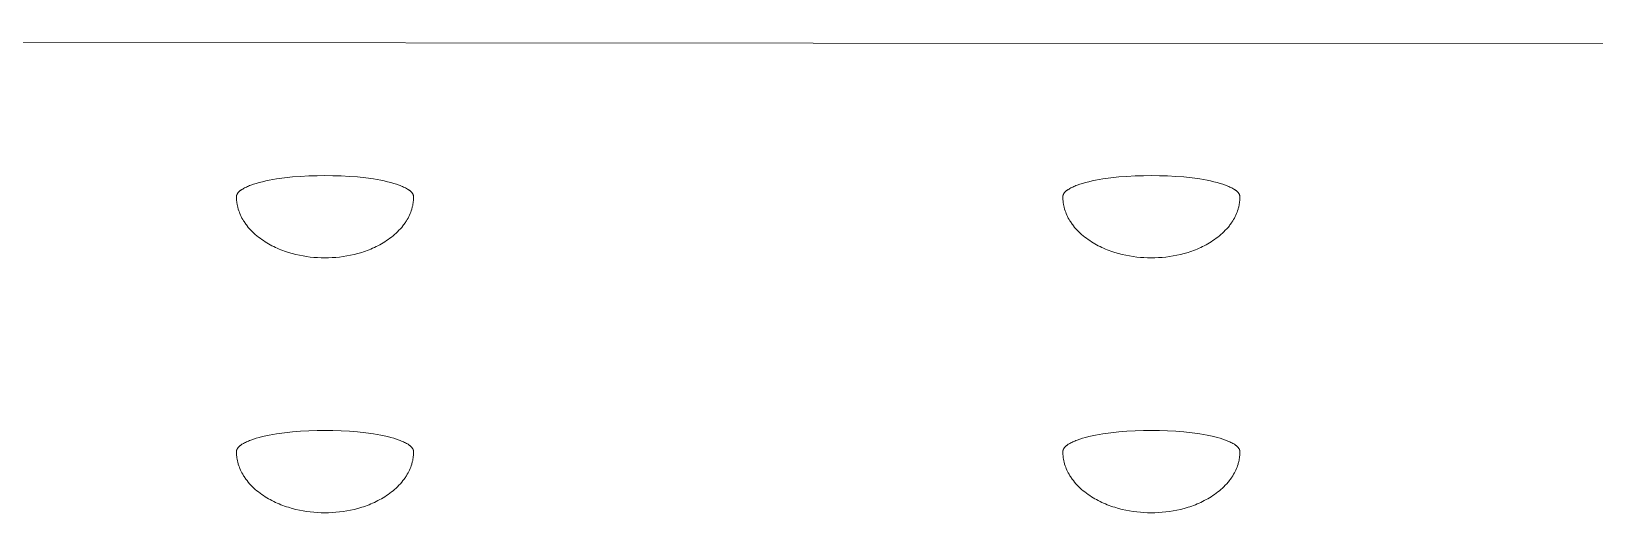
# Model space of a CAD drawing. Header units: millimetres. Extents: x -253 to 4295, y -442 to 2895.
# Drawn here: x 1480 to 1612.4, y 1262.3 to 1303.1 of the extents above; entities that cross this region are included whole.
import ezdxf

# ---------------------------------------------------------------- set-up
doc = ezdxf.new("R2010")
doc.units = ezdxf.units.MM
doc.layers.add('ZANO_R', color=7, linetype='Continuous', lineweight=0)

msp = doc.modelspace()

# ---------------------------------------------------------------- linework, layer by layer
at = {"layer": 'ZANO_R'}
for p, q in [((1744.83, 1301.96), (-55.17, 1303.1)), ((1498.45, 1290.01), (1498.35, 1289.97)), ((1498.56, 1290.05), (1498.45, 1290.01)), ((1498.77, 1290.12), (1498.56, 1290.05)), ((1499.01, 1290.2), (1498.77, 1290.12)), ((1499.26, 1290.27), (1499.01, 1290.2)), ((1499.53, 1290.33), (1499.26, 1290.27)), ((1499.81, 1290.4), (1499.53, 1290.33)), ((1500.11, 1290.46), (1499.81, 1290.4)), ((1500.41, 1290.52), (1500.11, 1290.46)), ((1500.73, 1290.57), (1500.41, 1290.52)), ((1501.39, 1290.66), (1500.73, 1290.57)), ((1502.07, 1290.74), (1501.39, 1290.66)), ((1502.77, 1290.79), (1502.07, 1290.74)), ((1503.47, 1290.83), (1502.77, 1290.79)), ((1504.16, 1290.85), (1503.47, 1290.83)), ((1504.83, 1290.86), (1504.16, 1290.85)), ((1505.51, 1290.85), (1504.83, 1290.86)), ((1506.2, 1290.83), (1505.51, 1290.85)), ((1506.9, 1290.79), (1506.2, 1290.83)), ((1507.59, 1290.74), (1506.9, 1290.79)), ((1508.28, 1290.66), (1507.59, 1290.74)), ((1508.94, 1290.57), (1508.28, 1290.66)), ((1509.25, 1290.52), (1508.94, 1290.57)), ((1509.56, 1290.46), (1509.25, 1290.52)), ((1509.85, 1290.4), (1509.56, 1290.46)), ((1510.14, 1290.33), (1509.85, 1290.4)), ((1510.4, 1290.27), (1510.14, 1290.33)), ((1510.66, 1290.2), (1510.4, 1290.27)), ((1510.89, 1290.12), (1510.66, 1290.2)), ((1511.11, 1290.05), (1510.89, 1290.12)), ((1511.21, 1290.01), (1511.11, 1290.05)), ((1511.31, 1289.97), (1511.21, 1290.01)), ((1568.35, 1289.97), (1568.45, 1290.01)), ((1568.45, 1290.01), (1568.56, 1290.05)), ((1568.56, 1290.05), (1568.77, 1290.12)), ((1568.77, 1290.12), (1569.01, 1290.2)), ((1569.01, 1290.2), (1569.26, 1290.27)), ((1569.26, 1290.27), (1569.53, 1290.33)), ((1569.53, 1290.33), (1569.81, 1290.4)), ((1569.81, 1290.4), (1570.11, 1290.46)), ((1570.11, 1290.46), (1570.41, 1290.52)), ((1570.41, 1290.52), (1570.73, 1290.57)), ((1570.73, 1290.57), (1571.39, 1290.66)), ((1571.39, 1290.66), (1572.07, 1290.74)), ((1572.07, 1290.74), (1572.77, 1290.79)), ((1572.77, 1290.79), (1573.47, 1290.83)), ((1573.47, 1290.83), (1574.16, 1290.85)), ((1574.16, 1290.85), (1574.83, 1290.86)), ((1574.83, 1290.86), (1575.51, 1290.85)), ((1575.51, 1290.85), (1576.2, 1290.83)), ((1576.2, 1290.83), (1576.9, 1290.79)), ((1576.9, 1290.79), (1577.59, 1290.74)), ((1577.59, 1290.74), (1578.28, 1290.66)), ((1578.28, 1290.66), (1578.94, 1290.57)), ((1578.94, 1290.57), (1579.25, 1290.52)), ((1579.25, 1290.52), (1579.56, 1290.46)), ((1579.56, 1290.46), (1579.85, 1290.4)), ((1579.85, 1290.4), (1580.14, 1290.33)), ((1580.14, 1290.33), (1580.4, 1290.27)), ((1580.4, 1290.27), (1580.66, 1290.2)), ((1580.66, 1290.2), (1580.89, 1290.12)), ((1580.89, 1290.12), (1581.11, 1290.05)), ((1581.11, 1290.05), (1581.21, 1290.01)), ((1581.21, 1290.01), (1581.31, 1289.97)), ((1497.34, 1289.11), (1497.33, 1289.1)), ((1497.33, 1289.1), (1497.33, 1289.09)), ((1497.33, 1289.09), (1497.33, 1289.08)), ((1497.33, 1289.08), (1497.33, 1289.07)), ((1497.33, 1289.07), (1497.33, 1289.06)), ((1497.33, 1288.99), (1497.33, 1289.06)), ((1497.34, 1288.92), (1497.33, 1288.99)), ((1497.35, 1289.17), (1497.34, 1289.16)), ((1497.34, 1289.16), (1497.34, 1289.15)), ((1497.34, 1289.15), (1497.34, 1289.14)), ((1497.34, 1289.14), (1497.34, 1289.13)), ((1497.34, 1289.13), (1497.34, 1289.12)), ((1497.34, 1289.12), (1497.34, 1289.11)), ((1497.34, 1288.86), (1497.34, 1288.92)), ((1497.34, 1288.79), (1497.34, 1288.86)), ((1497.35, 1288.72), (1497.34, 1288.79)), ((1497.36, 1289.2), (1497.35, 1289.19)), ((1497.35, 1289.19), (1497.35, 1289.18)), ((1497.35, 1289.18), (1497.35, 1289.17)), ((1497.36, 1288.66), (1497.35, 1288.72)), ((1497.37, 1289.23), (1497.36, 1289.22)), ((1497.36, 1289.22), (1497.36, 1289.21)), ((1497.36, 1289.21), (1497.36, 1289.2)), ((1497.36, 1288.59), (1497.36, 1288.66)), ((1497.38, 1289.25), (1497.37, 1289.24)), ((1497.37, 1289.24), (1497.37, 1289.23)), ((1497.39, 1289.27), (1497.38, 1289.26)), ((1497.38, 1289.26), (1497.38, 1289.25)), ((1497.4, 1289.29), (1497.39, 1289.28)), ((1497.39, 1289.28), (1497.39, 1289.27)), ((1497.41, 1289.32), (1497.4, 1289.3)), ((1497.4, 1289.3), (1497.4, 1289.29)), ((1497.42, 1289.34), (1497.41, 1289.33)), ((1497.41, 1289.33), (1497.41, 1289.32)), ((1497.43, 1289.35), (1497.42, 1289.34)), ((1497.44, 1289.37), (1497.43, 1289.35)), ((1497.46, 1289.39), (1497.44, 1289.37)), ((1497.47, 1289.41), (1497.46, 1289.39)), ((1497.49, 1289.43), (1497.47, 1289.41)), ((1497.51, 1289.45), (1497.49, 1289.43)), ((1497.53, 1289.47), (1497.51, 1289.45)), ((1497.55, 1289.49), (1497.53, 1289.47)), ((1497.57, 1289.51), (1497.55, 1289.49)), ((1497.6, 1289.53), (1497.57, 1289.51)), ((1497.62, 1289.56), (1497.6, 1289.53)), ((1497.65, 1289.58), (1497.62, 1289.56)), ((1497.67, 1289.6), (1497.65, 1289.58)), ((1497.7, 1289.62), (1497.67, 1289.6)), ((1497.73, 1289.64), (1497.7, 1289.62)), ((1497.76, 1289.66), (1497.73, 1289.64)), ((1497.79, 1289.68), (1497.76, 1289.66)), ((1497.86, 1289.72), (1497.79, 1289.68)), ((1497.93, 1289.76), (1497.86, 1289.72)), ((1498.01, 1289.81), (1497.93, 1289.76)), ((1498.09, 1289.85), (1498.01, 1289.81)), ((1498.17, 1289.89), (1498.09, 1289.85)), ((1498.26, 1289.93), (1498.17, 1289.89)), ((1498.35, 1289.97), (1498.26, 1289.93)), ((1511.41, 1289.93), (1511.31, 1289.97)), ((1511.49, 1289.89), (1511.41, 1289.93)), ((1511.58, 1289.85), (1511.49, 1289.89)), ((1511.66, 1289.81), (1511.58, 1289.85)), ((1511.74, 1289.76), (1511.66, 1289.81)), ((1511.81, 1289.72), (1511.74, 1289.76)), ((1511.87, 1289.68), (1511.81, 1289.72)), ((1511.9, 1289.66), (1511.87, 1289.68)), ((1511.93, 1289.64), (1511.9, 1289.66)), ((1511.96, 1289.62), (1511.93, 1289.64)), ((1511.99, 1289.6), (1511.96, 1289.62)), ((1512.02, 1289.58), (1511.99, 1289.6)), ((1512.04, 1289.56), (1512.02, 1289.58)), ((1512.07, 1289.53), (1512.04, 1289.56)), ((1512.09, 1289.51), (1512.07, 1289.53)), ((1512.11, 1289.49), (1512.09, 1289.51)), ((1512.13, 1289.47), (1512.11, 1289.49)), ((1512.15, 1289.45), (1512.13, 1289.47)), ((1512.17, 1289.43), (1512.15, 1289.45)), ((1512.19, 1289.41), (1512.17, 1289.43)), ((1512.21, 1289.39), (1512.19, 1289.41)), ((1512.22, 1289.37), (1512.21, 1289.39)), ((1512.24, 1289.35), (1512.22, 1289.37)), ((1512.24, 1289.34), (1512.24, 1289.35)), ((1512.25, 1289.33), (1512.24, 1289.34)), ((1512.26, 1289.32), (1512.25, 1289.33)), ((1512.26, 1289.3), (1512.26, 1289.32)), ((1512.27, 1289.29), (1512.26, 1289.3)), ((1512.27, 1289.28), (1512.27, 1289.29)), ((1512.28, 1289.27), (1512.27, 1289.28)), ((1512.29, 1289.26), (1512.28, 1289.27)), ((1512.29, 1289.25), (1512.29, 1289.26)), ((1512.29, 1289.24), (1512.29, 1289.25)), ((1512.3, 1289.23), (1512.29, 1289.24)), ((1512.3, 1289.22), (1512.3, 1289.23)), ((1512.31, 1289.21), (1512.3, 1289.22)), ((1512.31, 1288.66), (1512.3, 1288.59)), ((1512.31, 1289.2), (1512.31, 1289.21)), ((1512.31, 1289.19), (1512.31, 1289.2)), ((1512.32, 1289.18), (1512.31, 1289.19)), ((1512.32, 1288.72), (1512.31, 1288.66)), ((1512.32, 1289.17), (1512.32, 1289.18)), ((1512.32, 1289.16), (1512.32, 1289.17)), ((1512.32, 1289.15), (1512.32, 1289.16)), ((1512.33, 1289.14), (1512.32, 1289.15)), ((1512.33, 1288.86), (1512.32, 1288.79)), ((1512.32, 1288.79), (1512.32, 1288.72)), ((1512.33, 1289.13), (1512.33, 1289.14)), ((1512.33, 1289.12), (1512.33, 1289.13)), ((1512.33, 1289.11), (1512.33, 1289.12)), ((1512.33, 1289.1), (1512.33, 1289.11)), ((1512.33, 1289.09), (1512.33, 1289.1)), ((1512.33, 1289.08), (1512.33, 1289.09)), ((1512.33, 1289.07), (1512.33, 1289.08)), ((1512.33, 1289.06), (1512.33, 1289.07)), ((1512.33, 1289.06), (1512.33, 1288.99)), ((1512.33, 1288.99), (1512.33, 1288.92)), ((1512.33, 1288.92), (1512.33, 1288.86)), ((1567.33, 1289.1), (1567.34, 1289.11)), ((1567.33, 1289.09), (1567.33, 1289.1)), ((1567.33, 1289.08), (1567.33, 1289.09)), ((1567.33, 1289.07), (1567.33, 1289.08)), ((1567.33, 1289.06), (1567.33, 1289.07)), ((1567.33, 1288.99), (1567.33, 1289.06)), ((1567.34, 1288.92), (1567.33, 1288.99)), ((1567.34, 1289.16), (1567.35, 1289.17)), ((1567.34, 1289.15), (1567.34, 1289.16)), ((1567.34, 1289.14), (1567.34, 1289.15)), ((1567.34, 1289.13), (1567.34, 1289.14)), ((1567.34, 1289.12), (1567.34, 1289.13)), ((1567.34, 1289.11), (1567.34, 1289.12)), ((1567.34, 1288.86), (1567.34, 1288.92)), ((1567.34, 1288.79), (1567.34, 1288.86)), ((1567.35, 1288.72), (1567.34, 1288.79)), ((1567.35, 1289.19), (1567.36, 1289.2)), ((1567.35, 1289.18), (1567.35, 1289.19)), ((1567.35, 1289.17), (1567.35, 1289.18)), ((1567.36, 1288.66), (1567.35, 1288.72)), ((1567.36, 1289.22), (1567.37, 1289.23)), ((1567.36, 1289.21), (1567.36, 1289.22)), ((1567.36, 1289.2), (1567.36, 1289.21)), ((1567.36, 1288.59), (1567.36, 1288.66)), ((1567.37, 1289.24), (1567.38, 1289.25)), ((1567.37, 1289.23), (1567.37, 1289.24)), ((1567.38, 1289.26), (1567.39, 1289.27)), ((1567.38, 1289.25), (1567.38, 1289.26)), ((1567.39, 1289.28), (1567.4, 1289.29)), ((1567.39, 1289.27), (1567.39, 1289.28)), ((1567.4, 1289.3), (1567.41, 1289.32)), ((1567.4, 1289.29), (1567.4, 1289.3)), ((1567.41, 1289.33), (1567.42, 1289.34)), ((1567.41, 1289.32), (1567.41, 1289.33)), ((1567.42, 1289.34), (1567.43, 1289.35)), ((1567.43, 1289.35), (1567.44, 1289.37)), ((1567.44, 1289.37), (1567.46, 1289.39)), ((1567.46, 1289.39), (1567.47, 1289.41)), ((1567.47, 1289.41), (1567.49, 1289.43)), ((1567.49, 1289.43), (1567.51, 1289.45)), ((1567.51, 1289.45), (1567.53, 1289.47)), ((1567.53, 1289.47), (1567.55, 1289.49)), ((1567.55, 1289.49), (1567.57, 1289.51)), ((1567.57, 1289.51), (1567.6, 1289.53)), ((1567.6, 1289.53), (1567.62, 1289.56)), ((1567.62, 1289.56), (1567.65, 1289.58)), ((1567.65, 1289.58), (1567.67, 1289.6)), ((1567.67, 1289.6), (1567.7, 1289.62)), ((1567.7, 1289.62), (1567.73, 1289.64)), ((1567.73, 1289.64), (1567.76, 1289.66)), ((1567.76, 1289.66), (1567.79, 1289.68)), ((1567.79, 1289.68), (1567.86, 1289.72)), ((1567.86, 1289.72), (1567.93, 1289.76)), ((1567.93, 1289.76), (1568.01, 1289.81)), ((1568.01, 1289.81), (1568.09, 1289.85)), ((1568.09, 1289.85), (1568.17, 1289.89)), ((1568.17, 1289.89), (1568.26, 1289.93)), ((1568.26, 1289.93), (1568.35, 1289.97)), ((1581.31, 1289.97), (1581.41, 1289.93)), ((1581.41, 1289.93), (1581.49, 1289.89)), ((1581.49, 1289.89), (1581.58, 1289.85)), ((1581.58, 1289.85), (1581.66, 1289.81)), ((1581.66, 1289.81), (1581.74, 1289.76)), ((1581.74, 1289.76), (1581.81, 1289.72)), ((1581.81, 1289.72), (1581.87, 1289.68)), ((1581.87, 1289.68), (1581.9, 1289.66)), ((1581.9, 1289.66), (1581.93, 1289.64)), ((1581.93, 1289.64), (1581.96, 1289.62)), ((1581.96, 1289.62), (1581.99, 1289.6)), ((1581.99, 1289.6), (1582.02, 1289.58)), ((1582.02, 1289.58), (1582.04, 1289.56)), ((1582.04, 1289.56), (1582.07, 1289.53)), ((1582.07, 1289.53), (1582.09, 1289.51)), ((1582.09, 1289.51), (1582.11, 1289.49)), ((1582.11, 1289.49), (1582.13, 1289.47)), ((1582.13, 1289.47), (1582.15, 1289.45)), ((1582.15, 1289.45), (1582.17, 1289.43)), ((1582.17, 1289.43), (1582.19, 1289.41)), ((1582.19, 1289.41), (1582.21, 1289.39)), ((1582.21, 1289.39), (1582.22, 1289.37)), ((1582.22, 1289.37), (1582.24, 1289.35)), ((1582.24, 1289.35), (1582.24, 1289.34)), ((1582.24, 1289.34), (1582.25, 1289.33)), ((1582.25, 1289.33), (1582.26, 1289.32)), ((1582.26, 1289.32), (1582.26, 1289.3)), ((1582.26, 1289.3), (1582.27, 1289.29)), ((1582.27, 1289.29), (1582.27, 1289.28)), ((1582.27, 1289.28), (1582.28, 1289.27)), ((1582.28, 1289.27), (1582.29, 1289.26)), ((1582.29, 1289.26), (1582.29, 1289.25)), ((1582.29, 1289.25), (1582.29, 1289.24)), ((1582.29, 1289.24), (1582.3, 1289.23)), ((1582.3, 1289.23), (1582.3, 1289.22)), ((1582.3, 1289.22), (1582.31, 1289.21)), ((1582.31, 1288.66), (1582.3, 1288.59)), ((1582.31, 1289.21), (1582.31, 1289.2)), ((1582.31, 1289.2), (1582.31, 1289.19)), ((1582.31, 1289.19), (1582.32, 1289.18)), ((1582.32, 1288.72), (1582.31, 1288.66)), ((1582.32, 1289.18), (1582.32, 1289.17)), ((1582.32, 1289.17), (1582.32, 1289.16)), ((1582.32, 1289.16), (1582.32, 1289.15)), ((1582.32, 1289.15), (1582.33, 1289.14)), ((1582.33, 1288.86), (1582.32, 1288.79)), ((1582.32, 1288.79), (1582.32, 1288.72)), ((1582.33, 1289.14), (1582.33, 1289.13)), ((1582.33, 1289.13), (1582.33, 1289.12)), ((1582.33, 1289.12), (1582.33, 1289.11)), ((1582.33, 1289.11), (1582.33, 1289.1)), ((1582.33, 1289.1), (1582.33, 1289.09)), ((1582.33, 1289.09), (1582.33, 1289.08)), ((1582.33, 1289.08), (1582.33, 1289.07)), ((1582.33, 1289.07), (1582.33, 1289.06)), ((1582.33, 1289.06), (1582.33, 1288.99)), ((1582.33, 1288.99), (1582.33, 1288.92)), ((1582.33, 1288.92), (1582.33, 1288.86)), ((1497.37, 1288.52), (1497.36, 1288.59)), ((1497.38, 1288.46), (1497.37, 1288.52)), ((1497.4, 1288.39), (1497.38, 1288.46)), ((1497.41, 1288.33), (1497.4, 1288.39)), ((1497.42, 1288.26), (1497.41, 1288.33)), ((1497.44, 1288.2), (1497.42, 1288.26)), ((1497.45, 1288.13), (1497.44, 1288.2)), ((1497.47, 1288.07), (1497.45, 1288.13)), ((1497.49, 1288), (1497.47, 1288.07)), ((1497.53, 1287.88), (1497.49, 1288)), ((1497.58, 1287.75), (1497.53, 1287.88)), ((1497.63, 1287.63), (1497.58, 1287.75)), ((1497.68, 1287.5), (1497.63, 1287.63)), ((1497.74, 1287.38), (1497.68, 1287.5)), ((1497.8, 1287.26), (1497.74, 1287.38)), ((1511.93, 1287.38), (1511.87, 1287.26)), ((1511.99, 1287.5), (1511.93, 1287.38)), ((1512.04, 1287.63), (1511.99, 1287.5)), ((1512.09, 1287.75), (1512.04, 1287.63)), ((1512.13, 1287.88), (1512.09, 1287.75)), ((1512.18, 1288), (1512.13, 1287.88)), ((1512.19, 1288.07), (1512.18, 1288)), ((1512.21, 1288.13), (1512.19, 1288.07)), ((1512.23, 1288.2), (1512.21, 1288.13)), ((1512.24, 1288.26), (1512.23, 1288.2)), ((1512.26, 1288.33), (1512.24, 1288.26)), ((1512.27, 1288.39), (1512.26, 1288.33)), ((1512.28, 1288.46), (1512.27, 1288.39)), ((1512.29, 1288.52), (1512.28, 1288.46)), ((1512.3, 1288.59), (1512.29, 1288.52)), ((1567.37, 1288.52), (1567.36, 1288.59)), ((1567.38, 1288.46), (1567.37, 1288.52)), ((1567.4, 1288.39), (1567.38, 1288.46)), ((1567.41, 1288.33), (1567.4, 1288.39)), ((1567.42, 1288.26), (1567.41, 1288.33)), ((1567.44, 1288.2), (1567.42, 1288.26)), ((1567.45, 1288.13), (1567.44, 1288.2)), ((1567.47, 1288.07), (1567.45, 1288.13)), ((1567.49, 1288), (1567.47, 1288.07)), ((1567.53, 1287.88), (1567.49, 1288)), ((1567.58, 1287.75), (1567.53, 1287.88)), ((1567.63, 1287.63), (1567.58, 1287.75)), ((1567.68, 1287.5), (1567.63, 1287.63)), ((1567.74, 1287.38), (1567.68, 1287.5)), ((1567.8, 1287.26), (1567.74, 1287.38)), ((1581.93, 1287.38), (1581.87, 1287.26)), ((1581.99, 1287.5), (1581.93, 1287.38)), ((1582.04, 1287.63), (1581.99, 1287.5)), ((1582.09, 1287.75), (1582.04, 1287.63)), ((1582.13, 1287.88), (1582.09, 1287.75)), ((1582.18, 1288), (1582.13, 1287.88)), ((1582.19, 1288.07), (1582.18, 1288)), ((1582.21, 1288.13), (1582.19, 1288.07)), ((1582.23, 1288.2), (1582.21, 1288.13)), ((1582.24, 1288.26), (1582.23, 1288.2)), ((1582.26, 1288.33), (1582.24, 1288.26)), ((1582.27, 1288.39), (1582.26, 1288.33)), ((1582.28, 1288.46), (1582.27, 1288.39)), ((1582.29, 1288.52), (1582.28, 1288.46)), ((1582.3, 1288.59), (1582.29, 1288.52)), ((1497.87, 1287.14), (1497.8, 1287.26)), ((1497.94, 1287.03), (1497.87, 1287.14)), ((1497.98, 1286.96), (1497.94, 1287.03)), ((1498.03, 1286.88), (1497.98, 1286.96)), ((1498.08, 1286.81), (1498.03, 1286.88)), ((1498.13, 1286.74), (1498.08, 1286.81)), ((1498.18, 1286.68), (1498.13, 1286.74)), ((1498.23, 1286.61), (1498.18, 1286.68)), ((1498.33, 1286.47), (1498.23, 1286.61)), ((1498.45, 1286.35), (1498.33, 1286.47)), ((1498.56, 1286.22), (1498.45, 1286.35)), ((1498.68, 1286.1), (1498.56, 1286.22)), ((1498.81, 1285.98), (1498.68, 1286.1)), ((1510.98, 1286.1), (1510.86, 1285.98)), ((1511.1, 1286.22), (1510.98, 1286.1)), ((1511.22, 1286.35), (1511.1, 1286.22)), ((1511.33, 1286.47), (1511.22, 1286.35)), ((1511.44, 1286.61), (1511.33, 1286.47)), ((1511.49, 1286.68), (1511.44, 1286.61)), ((1511.54, 1286.74), (1511.49, 1286.68)), ((1511.59, 1286.81), (1511.54, 1286.74)), ((1511.64, 1286.88), (1511.59, 1286.81)), ((1511.68, 1286.96), (1511.64, 1286.88)), ((1511.73, 1287.03), (1511.68, 1286.96)), ((1511.8, 1287.14), (1511.73, 1287.03)), ((1511.87, 1287.26), (1511.8, 1287.14)), ((1567.87, 1287.14), (1567.8, 1287.26)), ((1567.94, 1287.03), (1567.87, 1287.14)), ((1567.98, 1286.96), (1567.94, 1287.03)), ((1568.03, 1286.88), (1567.98, 1286.96)), ((1568.08, 1286.81), (1568.03, 1286.88)), ((1568.13, 1286.74), (1568.08, 1286.81)), ((1568.18, 1286.68), (1568.13, 1286.74)), ((1568.23, 1286.61), (1568.18, 1286.68)), ((1568.33, 1286.47), (1568.23, 1286.61)), ((1568.45, 1286.35), (1568.33, 1286.47)), ((1568.56, 1286.22), (1568.45, 1286.35)), ((1568.68, 1286.1), (1568.56, 1286.22)), ((1568.81, 1285.98), (1568.68, 1286.1)), ((1580.98, 1286.1), (1580.86, 1285.98)), ((1581.1, 1286.22), (1580.98, 1286.1)), ((1581.22, 1286.35), (1581.1, 1286.22)), ((1581.33, 1286.47), (1581.22, 1286.35)), ((1581.44, 1286.61), (1581.33, 1286.47)), ((1581.49, 1286.68), (1581.44, 1286.61)), ((1581.54, 1286.74), (1581.49, 1286.68)), ((1581.59, 1286.81), (1581.54, 1286.74)), ((1581.64, 1286.88), (1581.59, 1286.81)), ((1581.69, 1286.96), (1581.64, 1286.88)), ((1581.73, 1287.03), (1581.69, 1286.96)), ((1581.8, 1287.14), (1581.73, 1287.03)), ((1581.87, 1287.26), (1581.8, 1287.14)), ((1498.93, 1285.86), (1498.81, 1285.98)), ((1499.06, 1285.75), (1498.93, 1285.86)), ((1499.2, 1285.64), (1499.06, 1285.75)), ((1499.34, 1285.54), (1499.2, 1285.64)), ((1499.48, 1285.44), (1499.34, 1285.54)), ((1499.62, 1285.34), (1499.48, 1285.44)), ((1499.76, 1285.25), (1499.62, 1285.34)), ((1499.91, 1285.16), (1499.76, 1285.25)), ((1500.05, 1285.07), (1499.91, 1285.16)), ((1500.2, 1284.99), (1500.05, 1285.07)), ((1500.34, 1284.91), (1500.2, 1284.99)), ((1500.49, 1284.84), (1500.34, 1284.91)), ((1500.64, 1284.77), (1500.49, 1284.84)), ((1500.79, 1284.7), (1500.64, 1284.77)), ((1500.94, 1284.63), (1500.79, 1284.7)), ((1508.87, 1284.7), (1508.72, 1284.63)), ((1509.03, 1284.77), (1508.87, 1284.7)), ((1509.18, 1284.84), (1509.03, 1284.77)), ((1509.32, 1284.91), (1509.18, 1284.84)), ((1509.47, 1284.99), (1509.32, 1284.91)), ((1509.61, 1285.07), (1509.47, 1284.99)), ((1509.76, 1285.16), (1509.61, 1285.07)), ((1509.9, 1285.25), (1509.76, 1285.16)), ((1510.05, 1285.34), (1509.9, 1285.25)), ((1510.19, 1285.44), (1510.05, 1285.34)), ((1510.33, 1285.54), (1510.19, 1285.44)), ((1510.47, 1285.64), (1510.33, 1285.54)), ((1510.6, 1285.75), (1510.47, 1285.64)), ((1510.73, 1285.86), (1510.6, 1285.75)), ((1510.86, 1285.98), (1510.73, 1285.86)), ((1568.93, 1285.86), (1568.81, 1285.98)), ((1569.06, 1285.75), (1568.93, 1285.86)), ((1569.2, 1285.64), (1569.06, 1285.75)), ((1569.34, 1285.54), (1569.2, 1285.64)), ((1569.48, 1285.44), (1569.34, 1285.54)), ((1569.62, 1285.34), (1569.48, 1285.44)), ((1569.76, 1285.25), (1569.62, 1285.34)), ((1569.91, 1285.16), (1569.76, 1285.25)), ((1570.05, 1285.07), (1569.91, 1285.16)), ((1570.2, 1284.99), (1570.05, 1285.07)), ((1570.34, 1284.91), (1570.2, 1284.99)), ((1570.49, 1284.84), (1570.34, 1284.91)), ((1570.64, 1284.77), (1570.49, 1284.84)), ((1570.79, 1284.7), (1570.64, 1284.77)), ((1570.94, 1284.63), (1570.79, 1284.7)), ((1578.87, 1284.7), (1578.72, 1284.63)), ((1579.03, 1284.77), (1578.87, 1284.7)), ((1579.18, 1284.84), (1579.03, 1284.77)), ((1579.32, 1284.91), (1579.18, 1284.84)), ((1579.47, 1284.99), (1579.32, 1284.91)), ((1579.61, 1285.07), (1579.47, 1284.99)), ((1579.76, 1285.16), (1579.61, 1285.07)), ((1579.9, 1285.25), (1579.76, 1285.16)), ((1580.05, 1285.34), (1579.9, 1285.25)), ((1580.19, 1285.44), (1580.05, 1285.34)), ((1580.33, 1285.54), (1580.19, 1285.44)), ((1580.47, 1285.64), (1580.33, 1285.54)), ((1580.6, 1285.75), (1580.47, 1285.64)), ((1580.73, 1285.86), (1580.6, 1285.75)), ((1580.86, 1285.98), (1580.73, 1285.86)), ((1501.1, 1284.57), (1500.94, 1284.63)), ((1501.25, 1284.51), (1501.1, 1284.57)), ((1501.41, 1284.45), (1501.25, 1284.51)), ((1501.57, 1284.4), (1501.41, 1284.45)), ((1501.73, 1284.35), (1501.57, 1284.4)), ((1502.05, 1284.25), (1501.73, 1284.35)), ((1502.37, 1284.17), (1502.05, 1284.25)), ((1502.67, 1284.1), (1502.37, 1284.17)), ((1502.98, 1284.04), (1502.67, 1284.1)), ((1503.28, 1283.99), (1502.98, 1284.04)), ((1503.59, 1283.95), (1503.28, 1283.99)), ((1503.9, 1283.92), (1503.59, 1283.95)), ((1504.21, 1283.9), (1503.9, 1283.92)), ((1504.52, 1283.89), (1504.21, 1283.9)), ((1504.83, 1283.88), (1504.52, 1283.89)), ((1505.14, 1283.89), (1504.83, 1283.88)), ((1505.45, 1283.9), (1505.14, 1283.89)), ((1505.76, 1283.92), (1505.45, 1283.9)), ((1506.07, 1283.95), (1505.76, 1283.92)), ((1506.38, 1283.99), (1506.07, 1283.95)), ((1506.69, 1284.04), (1506.38, 1283.99)), ((1506.99, 1284.1), (1506.69, 1284.04)), ((1507.3, 1284.17), (1506.99, 1284.1)), ((1507.62, 1284.25), (1507.3, 1284.17)), ((1507.94, 1284.35), (1507.62, 1284.25)), ((1508.1, 1284.4), (1507.94, 1284.35)), ((1508.26, 1284.45), (1508.1, 1284.4)), ((1508.41, 1284.51), (1508.26, 1284.45)), ((1508.57, 1284.57), (1508.41, 1284.51)), ((1508.72, 1284.63), (1508.57, 1284.57)), ((1571.1, 1284.57), (1570.94, 1284.63)), ((1571.25, 1284.51), (1571.1, 1284.57)), ((1571.41, 1284.45), (1571.25, 1284.51)), ((1571.57, 1284.4), (1571.41, 1284.45)), ((1571.73, 1284.35), (1571.57, 1284.4)), ((1572.05, 1284.25), (1571.73, 1284.35)), ((1572.37, 1284.17), (1572.05, 1284.25)), ((1572.67, 1284.1), (1572.37, 1284.17)), ((1572.98, 1284.04), (1572.67, 1284.1)), ((1573.28, 1283.99), (1572.98, 1284.04)), ((1573.59, 1283.95), (1573.28, 1283.99)), ((1573.9, 1283.92), (1573.59, 1283.95)), ((1574.21, 1283.9), (1573.9, 1283.92)), ((1574.52, 1283.89), (1574.21, 1283.9)), ((1574.83, 1283.88), (1574.52, 1283.89)), ((1575.14, 1283.89), (1574.83, 1283.88)), ((1575.45, 1283.9), (1575.14, 1283.89)), ((1575.76, 1283.92), (1575.45, 1283.9)), ((1576.07, 1283.95), (1575.76, 1283.92)), ((1576.38, 1283.99), (1576.07, 1283.95)), ((1576.69, 1284.04), (1576.38, 1283.99)), ((1576.99, 1284.1), (1576.69, 1284.04)), ((1577.3, 1284.17), (1576.99, 1284.1)), ((1577.62, 1284.25), (1577.3, 1284.17)), ((1577.94, 1284.35), (1577.62, 1284.25)), ((1578.1, 1284.4), (1577.94, 1284.35)), ((1578.26, 1284.45), (1578.1, 1284.4)), ((1578.41, 1284.51), (1578.26, 1284.45)), ((1578.57, 1284.57), (1578.41, 1284.51)), ((1578.72, 1284.63), (1578.57, 1284.57)), ((1500.11, 1268.84), (1499.81, 1268.78)), ((1500.41, 1268.9), (1500.11, 1268.84)), ((1500.73, 1268.95), (1500.41, 1268.9)), ((1501.39, 1269.04), (1500.73, 1268.95)), ((1502.07, 1269.12), (1501.39, 1269.04)), ((1502.77, 1269.18), (1502.07, 1269.12)), ((1503.47, 1269.22), (1502.77, 1269.18)), ((1504.16, 1269.24), (1503.47, 1269.22)), ((1504.83, 1269.25), (1504.16, 1269.24)), ((1505.51, 1269.24), (1504.83, 1269.25)), ((1506.2, 1269.22), (1505.51, 1269.24)), ((1506.9, 1269.18), (1506.2, 1269.22)), ((1507.59, 1269.12), (1506.9, 1269.18)), ((1508.28, 1269.04), (1507.59, 1269.12)), ((1508.94, 1268.95), (1508.28, 1269.04)), ((1509.25, 1268.9), (1508.94, 1268.95)), ((1509.56, 1268.84), (1509.25, 1268.9)), ((1509.85, 1268.78), (1509.56, 1268.84)), ((1569.81, 1268.78), (1570.11, 1268.84)), ((1570.11, 1268.84), (1570.41, 1268.9)), ((1570.41, 1268.9), (1570.73, 1268.95)), ((1570.73, 1268.95), (1571.39, 1269.04)), ((1571.39, 1269.04), (1572.07, 1269.12)), ((1572.07, 1269.12), (1572.77, 1269.18)), ((1572.77, 1269.18), (1573.47, 1269.22)), ((1573.47, 1269.22), (1574.16, 1269.24)), ((1574.16, 1269.24), (1574.83, 1269.25)), ((1574.83, 1269.25), (1575.51, 1269.24)), ((1575.51, 1269.24), (1576.2, 1269.22)), ((1576.2, 1269.22), (1576.9, 1269.18)), ((1576.9, 1269.18), (1577.59, 1269.12)), ((1577.59, 1269.12), (1578.28, 1269.04)), ((1578.28, 1269.04), (1578.94, 1268.95)), ((1578.94, 1268.95), (1579.25, 1268.9)), ((1579.25, 1268.9), (1579.56, 1268.84)), ((1579.56, 1268.84), (1579.85, 1268.78)), ((1497.34, 1267.49), (1497.33, 1267.48)), ((1497.33, 1267.48), (1497.33, 1267.47)), ((1497.33, 1267.47), (1497.33, 1267.46)), ((1497.33, 1267.46), (1497.33, 1267.45)), ((1497.35, 1267.56), (1497.34, 1267.55)), ((1497.34, 1267.55), (1497.34, 1267.53)), ((1497.34, 1267.53), (1497.34, 1267.52)), ((1497.34, 1267.52), (1497.34, 1267.51)), ((1497.34, 1267.51), (1497.34, 1267.5)), ((1497.34, 1267.5), (1497.34, 1267.49)), ((1497.36, 1267.59), (1497.35, 1267.58)), ((1497.35, 1267.58), (1497.35, 1267.57)), ((1497.35, 1267.57), (1497.35, 1267.56)), ((1497.37, 1267.62), (1497.36, 1267.61)), ((1497.36, 1267.61), (1497.36, 1267.6)), ((1497.36, 1267.6), (1497.36, 1267.59)), ((1497.38, 1267.64), (1497.37, 1267.63)), ((1497.37, 1267.63), (1497.37, 1267.62)), ((1497.39, 1267.66), (1497.38, 1267.65)), ((1497.38, 1267.65), (1497.38, 1267.64)), ((1497.4, 1267.68), (1497.39, 1267.67)), ((1497.39, 1267.67), (1497.39, 1267.66)), ((1497.41, 1267.7), (1497.4, 1267.69)), ((1497.4, 1267.69), (1497.4, 1267.68)), ((1497.42, 1267.72), (1497.41, 1267.71)), ((1497.41, 1267.71), (1497.41, 1267.7)), ((1497.43, 1267.73), (1497.42, 1267.72)), ((1497.44, 1267.75), (1497.43, 1267.73)), ((1497.46, 1267.77), (1497.44, 1267.75)), ((1497.47, 1267.79), (1497.46, 1267.77)), ((1497.49, 1267.81), (1497.47, 1267.79)), ((1497.51, 1267.84), (1497.49, 1267.81)), ((1497.53, 1267.86), (1497.51, 1267.84)), ((1497.55, 1267.88), (1497.53, 1267.86)), ((1497.57, 1267.9), (1497.55, 1267.88)), ((1497.6, 1267.92), (1497.57, 1267.9)), ((1497.62, 1267.94), (1497.6, 1267.92)), ((1497.65, 1267.96), (1497.62, 1267.94)), ((1497.67, 1267.98), (1497.65, 1267.96)), ((1497.7, 1268), (1497.67, 1267.98)), ((1497.73, 1268.02), (1497.7, 1268)), ((1497.76, 1268.05), (1497.73, 1268.02)), ((1497.79, 1268.07), (1497.76, 1268.05)), ((1497.86, 1268.11), (1497.79, 1268.07)), ((1497.93, 1268.15), (1497.86, 1268.11)), ((1498.01, 1268.19), (1497.93, 1268.15)), ((1498.09, 1268.23), (1498.01, 1268.19)), ((1498.17, 1268.27), (1498.09, 1268.23)), ((1498.26, 1268.31), (1498.17, 1268.27)), ((1498.35, 1268.35), (1498.26, 1268.31)), ((1498.45, 1268.39), (1498.35, 1268.35)), ((1498.56, 1268.43), (1498.45, 1268.39)), ((1498.77, 1268.51), (1498.56, 1268.43)), ((1499.01, 1268.58), (1498.77, 1268.51)), ((1499.26, 1268.65), (1499.01, 1268.58)), ((1499.53, 1268.72), (1499.26, 1268.65)), ((1499.81, 1268.78), (1499.53, 1268.72)), ((1510.14, 1268.72), (1509.85, 1268.78)), ((1510.4, 1268.65), (1510.14, 1268.72)), ((1510.66, 1268.58), (1510.4, 1268.65)), ((1510.89, 1268.51), (1510.66, 1268.58)), ((1511.11, 1268.43), (1510.89, 1268.51)), ((1511.21, 1268.39), (1511.11, 1268.43)), ((1511.31, 1268.35), (1511.21, 1268.39)), ((1511.41, 1268.31), (1511.31, 1268.35)), ((1511.49, 1268.27), (1511.41, 1268.31)), ((1511.58, 1268.23), (1511.49, 1268.27)), ((1511.66, 1268.19), (1511.58, 1268.23)), ((1511.74, 1268.15), (1511.66, 1268.19)), ((1511.81, 1268.11), (1511.74, 1268.15)), ((1511.87, 1268.07), (1511.81, 1268.11)), ((1511.9, 1268.05), (1511.87, 1268.07)), ((1511.93, 1268.02), (1511.9, 1268.05)), ((1511.96, 1268), (1511.93, 1268.02)), ((1511.99, 1267.98), (1511.96, 1268)), ((1512.02, 1267.96), (1511.99, 1267.98)), ((1512.04, 1267.94), (1512.02, 1267.96)), ((1512.07, 1267.92), (1512.04, 1267.94)), ((1512.09, 1267.9), (1512.07, 1267.92)), ((1512.11, 1267.88), (1512.09, 1267.9)), ((1512.13, 1267.86), (1512.11, 1267.88)), ((1512.15, 1267.84), (1512.13, 1267.86)), ((1512.17, 1267.81), (1512.15, 1267.84)), ((1512.19, 1267.79), (1512.17, 1267.81)), ((1512.21, 1267.77), (1512.19, 1267.79)), ((1512.22, 1267.75), (1512.21, 1267.77)), ((1512.24, 1267.73), (1512.22, 1267.75)), ((1512.24, 1267.72), (1512.24, 1267.73)), ((1512.25, 1267.71), (1512.24, 1267.72)), ((1512.26, 1267.7), (1512.25, 1267.71)), ((1512.26, 1267.69), (1512.26, 1267.7)), ((1512.27, 1267.68), (1512.26, 1267.69)), ((1512.27, 1267.67), (1512.27, 1267.68)), ((1512.28, 1267.66), (1512.27, 1267.67)), ((1512.29, 1267.65), (1512.28, 1267.66)), ((1512.29, 1267.64), (1512.29, 1267.65)), ((1512.29, 1267.63), (1512.29, 1267.64)), ((1512.3, 1267.62), (1512.29, 1267.63)), ((1512.3, 1267.61), (1512.3, 1267.62)), ((1512.31, 1267.6), (1512.3, 1267.61)), ((1512.31, 1267.59), (1512.31, 1267.6)), ((1512.31, 1267.58), (1512.31, 1267.59)), ((1512.32, 1267.57), (1512.31, 1267.58)), ((1512.32, 1267.56), (1512.32, 1267.57)), ((1512.32, 1267.55), (1512.32, 1267.56)), ((1512.32, 1267.53), (1512.32, 1267.55)), ((1512.33, 1267.52), (1512.32, 1267.53)), ((1512.33, 1267.51), (1512.33, 1267.52)), ((1512.33, 1267.5), (1512.33, 1267.51)), ((1512.33, 1267.49), (1512.33, 1267.5)), ((1512.33, 1267.48), (1512.33, 1267.49)), ((1512.33, 1267.47), (1512.33, 1267.48)), ((1512.33, 1267.46), (1512.33, 1267.47)), ((1512.33, 1267.45), (1512.33, 1267.46)), ((1567.33, 1267.48), (1567.34, 1267.49)), ((1567.33, 1267.47), (1567.33, 1267.48)), ((1567.33, 1267.46), (1567.33, 1267.47)), ((1567.33, 1267.45), (1567.33, 1267.46)), ((1567.34, 1267.55), (1567.35, 1267.56)), ((1567.34, 1267.53), (1567.34, 1267.55)), ((1567.34, 1267.52), (1567.34, 1267.53)), ((1567.34, 1267.51), (1567.34, 1267.52)), ((1567.34, 1267.5), (1567.34, 1267.51)), ((1567.34, 1267.49), (1567.34, 1267.5)), ((1567.35, 1267.58), (1567.36, 1267.59)), ((1567.35, 1267.57), (1567.35, 1267.58)), ((1567.35, 1267.56), (1567.35, 1267.57)), ((1567.36, 1267.61), (1567.37, 1267.62)), ((1567.36, 1267.6), (1567.36, 1267.61)), ((1567.36, 1267.59), (1567.36, 1267.6)), ((1567.37, 1267.63), (1567.38, 1267.64)), ((1567.37, 1267.62), (1567.37, 1267.63)), ((1567.38, 1267.65), (1567.39, 1267.66)), ((1567.38, 1267.64), (1567.38, 1267.65)), ((1567.39, 1267.67), (1567.4, 1267.68)), ((1567.39, 1267.66), (1567.39, 1267.67)), ((1567.4, 1267.69), (1567.41, 1267.7)), ((1567.4, 1267.68), (1567.4, 1267.69)), ((1567.41, 1267.71), (1567.42, 1267.72)), ((1567.41, 1267.7), (1567.41, 1267.71)), ((1567.42, 1267.72), (1567.43, 1267.73)), ((1567.43, 1267.73), (1567.44, 1267.75)), ((1567.44, 1267.75), (1567.46, 1267.77)), ((1567.46, 1267.77), (1567.47, 1267.79)), ((1567.47, 1267.79), (1567.49, 1267.81)), ((1567.49, 1267.81), (1567.51, 1267.84)), ((1567.51, 1267.84), (1567.53, 1267.86)), ((1567.53, 1267.86), (1567.55, 1267.88)), ((1567.55, 1267.88), (1567.57, 1267.9)), ((1567.57, 1267.9), (1567.6, 1267.92)), ((1567.6, 1267.92), (1567.62, 1267.94)), ((1567.62, 1267.94), (1567.65, 1267.96)), ((1567.65, 1267.96), (1567.67, 1267.98)), ((1567.67, 1267.98), (1567.7, 1268)), ((1567.7, 1268), (1567.73, 1268.02)), ((1567.73, 1268.02), (1567.76, 1268.05)), ((1567.76, 1268.05), (1567.79, 1268.07)), ((1567.79, 1268.07), (1567.86, 1268.11)), ((1567.86, 1268.11), (1567.93, 1268.15)), ((1567.93, 1268.15), (1568.01, 1268.19)), ((1568.01, 1268.19), (1568.09, 1268.23)), ((1568.09, 1268.23), (1568.17, 1268.27)), ((1568.17, 1268.27), (1568.26, 1268.31)), ((1568.26, 1268.31), (1568.35, 1268.35)), ((1568.35, 1268.35), (1568.45, 1268.39)), ((1568.45, 1268.39), (1568.56, 1268.43)), ((1568.56, 1268.43), (1568.77, 1268.51)), ((1568.77, 1268.51), (1569.01, 1268.58)), ((1569.01, 1268.58), (1569.26, 1268.65)), ((1569.26, 1268.65), (1569.53, 1268.72)), ((1569.53, 1268.72), (1569.81, 1268.78)), ((1579.85, 1268.78), (1580.14, 1268.72)), ((1580.14, 1268.72), (1580.4, 1268.65)), ((1580.4, 1268.65), (1580.66, 1268.58)), ((1580.66, 1268.58), (1580.89, 1268.51)), ((1580.89, 1268.51), (1581.11, 1268.43)), ((1581.11, 1268.43), (1581.21, 1268.39)), ((1581.21, 1268.39), (1581.31, 1268.35)), ((1581.31, 1268.35), (1581.41, 1268.31)), ((1581.41, 1268.31), (1581.49, 1268.27)), ((1581.49, 1268.27), (1581.58, 1268.23)), ((1581.58, 1268.23), (1581.66, 1268.19)), ((1581.66, 1268.19), (1581.74, 1268.15)), ((1581.74, 1268.15), (1581.81, 1268.11)), ((1581.81, 1268.11), (1581.87, 1268.07)), ((1581.87, 1268.07), (1581.9, 1268.05)), ((1581.9, 1268.05), (1581.93, 1268.02)), ((1581.93, 1268.02), (1581.96, 1268)), ((1581.96, 1268), (1581.99, 1267.98)), ((1581.99, 1267.98), (1582.02, 1267.96)), ((1582.02, 1267.96), (1582.04, 1267.94)), ((1582.04, 1267.94), (1582.07, 1267.92)), ((1582.07, 1267.92), (1582.09, 1267.9)), ((1582.09, 1267.9), (1582.11, 1267.88)), ((1582.11, 1267.88), (1582.13, 1267.86)), ((1582.13, 1267.86), (1582.15, 1267.84)), ((1582.15, 1267.84), (1582.17, 1267.81)), ((1582.17, 1267.81), (1582.19, 1267.79)), ((1582.19, 1267.79), (1582.21, 1267.77)), ((1582.21, 1267.77), (1582.22, 1267.75)), ((1582.22, 1267.75), (1582.24, 1267.73)), ((1582.24, 1267.73), (1582.24, 1267.72)), ((1582.24, 1267.72), (1582.25, 1267.71)), ((1582.25, 1267.71), (1582.26, 1267.7)), ((1582.26, 1267.7), (1582.26, 1267.69)), ((1582.26, 1267.69), (1582.27, 1267.68)), ((1582.27, 1267.68), (1582.27, 1267.67)), ((1582.27, 1267.67), (1582.28, 1267.66)), ((1582.28, 1267.66), (1582.29, 1267.65)), ((1582.29, 1267.65), (1582.29, 1267.64)), ((1582.29, 1267.64), (1582.29, 1267.63)), ((1582.29, 1267.63), (1582.3, 1267.62)), ((1582.3, 1267.62), (1582.3, 1267.61)), ((1582.3, 1267.61), (1582.31, 1267.6)), ((1582.31, 1267.6), (1582.31, 1267.59)), ((1582.31, 1267.59), (1582.31, 1267.58)), ((1582.31, 1267.58), (1582.32, 1267.57)), ((1582.32, 1267.57), (1582.32, 1267.56)), ((1582.32, 1267.56), (1582.32, 1267.55)), ((1582.32, 1267.55), (1582.32, 1267.53)), ((1582.32, 1267.53), (1582.33, 1267.52)), ((1582.33, 1267.52), (1582.33, 1267.51)), ((1582.33, 1267.51), (1582.33, 1267.5)), ((1582.33, 1267.5), (1582.33, 1267.49)), ((1582.33, 1267.49), (1582.33, 1267.48)), ((1582.33, 1267.48), (1582.33, 1267.47)), ((1582.33, 1267.47), (1582.33, 1267.46)), ((1582.33, 1267.46), (1582.33, 1267.45)), ((1497.33, 1267.45), (1497.33, 1267.44)), ((1497.33, 1267.38), (1497.33, 1267.44)), ((1497.34, 1267.31), (1497.33, 1267.38)), ((1497.34, 1267.24), (1497.34, 1267.31)), ((1497.34, 1267.17), (1497.34, 1267.24)), ((1497.35, 1267.11), (1497.34, 1267.17)), ((1497.36, 1267.04), (1497.35, 1267.11)), ((1497.36, 1266.97), (1497.36, 1267.04)), ((1497.37, 1266.91), (1497.36, 1266.97)), ((1497.38, 1266.84), (1497.37, 1266.91)), ((1497.4, 1266.78), (1497.38, 1266.84)), ((1497.41, 1266.71), (1497.4, 1266.78)), ((1497.42, 1266.65), (1497.41, 1266.71)), ((1497.44, 1266.58), (1497.42, 1266.65)), ((1497.45, 1266.52), (1497.44, 1266.58)), ((1497.47, 1266.45), (1497.45, 1266.52)), ((1497.49, 1266.39), (1497.47, 1266.45)), ((1497.53, 1266.26), (1497.49, 1266.39)), ((1497.58, 1266.14), (1497.53, 1266.26)), ((1497.63, 1266.01), (1497.58, 1266.14)), ((1512.09, 1266.14), (1512.04, 1266.01)), ((1512.13, 1266.26), (1512.09, 1266.14)), ((1512.18, 1266.39), (1512.13, 1266.26)), ((1512.19, 1266.45), (1512.18, 1266.39)), ((1512.21, 1266.52), (1512.19, 1266.45)), ((1512.23, 1266.58), (1512.21, 1266.52)), ((1512.24, 1266.65), (1512.23, 1266.58)), ((1512.26, 1266.71), (1512.24, 1266.65)), ((1512.27, 1266.78), (1512.26, 1266.71)), ((1512.28, 1266.84), (1512.27, 1266.78)), ((1512.29, 1266.91), (1512.28, 1266.84)), ((1512.3, 1266.97), (1512.29, 1266.91)), ((1512.31, 1267.04), (1512.3, 1266.97)), ((1512.32, 1267.11), (1512.31, 1267.04)), ((1512.33, 1267.24), (1512.32, 1267.17)), ((1512.32, 1267.17), (1512.32, 1267.11)), ((1512.33, 1267.44), (1512.33, 1267.45)), ((1512.33, 1267.44), (1512.33, 1267.38)), ((1512.33, 1267.38), (1512.33, 1267.31)), ((1512.33, 1267.31), (1512.33, 1267.24)), ((1567.33, 1267.44), (1567.33, 1267.45)), ((1567.33, 1267.38), (1567.33, 1267.44)), ((1567.34, 1267.31), (1567.33, 1267.38)), ((1567.34, 1267.24), (1567.34, 1267.31)), ((1567.34, 1267.17), (1567.34, 1267.24)), ((1567.35, 1267.11), (1567.34, 1267.17)), ((1567.36, 1267.04), (1567.35, 1267.11)), ((1567.36, 1266.97), (1567.36, 1267.04)), ((1567.37, 1266.91), (1567.36, 1266.97)), ((1567.38, 1266.84), (1567.37, 1266.91)), ((1567.4, 1266.78), (1567.38, 1266.84)), ((1567.41, 1266.71), (1567.4, 1266.78)), ((1567.42, 1266.65), (1567.41, 1266.71)), ((1567.44, 1266.58), (1567.42, 1266.65)), ((1567.45, 1266.52), (1567.44, 1266.58)), ((1567.47, 1266.45), (1567.45, 1266.52)), ((1567.49, 1266.39), (1567.47, 1266.45)), ((1567.53, 1266.26), (1567.49, 1266.39)), ((1567.58, 1266.14), (1567.53, 1266.26)), ((1567.63, 1266.01), (1567.58, 1266.14)), ((1582.09, 1266.14), (1582.04, 1266.01)), ((1582.13, 1266.26), (1582.09, 1266.14)), ((1582.18, 1266.39), (1582.13, 1266.26)), ((1582.19, 1266.45), (1582.18, 1266.39)), ((1582.21, 1266.52), (1582.19, 1266.45)), ((1582.23, 1266.58), (1582.21, 1266.52)), ((1582.24, 1266.65), (1582.23, 1266.58)), ((1582.26, 1266.71), (1582.24, 1266.65)), ((1582.27, 1266.78), (1582.26, 1266.71)), ((1582.28, 1266.84), (1582.27, 1266.78)), ((1582.29, 1266.91), (1582.28, 1266.84)), ((1582.3, 1266.97), (1582.29, 1266.91)), ((1582.31, 1267.04), (1582.3, 1266.97)), ((1582.32, 1267.11), (1582.31, 1267.04)), ((1582.33, 1267.24), (1582.32, 1267.17)), ((1582.32, 1267.17), (1582.32, 1267.11)), ((1582.33, 1267.45), (1582.33, 1267.44)), ((1582.33, 1267.44), (1582.33, 1267.38)), ((1582.33, 1267.38), (1582.33, 1267.31)), ((1582.33, 1267.31), (1582.33, 1267.24)), ((1497.68, 1265.89), (1497.63, 1266.01)), ((1497.74, 1265.77), (1497.68, 1265.89)), ((1497.8, 1265.65), (1497.74, 1265.77)), ((1497.87, 1265.53), (1497.8, 1265.65)), ((1497.94, 1265.41), (1497.87, 1265.53)), ((1497.98, 1265.34), (1497.94, 1265.41)), ((1498.03, 1265.27), (1497.98, 1265.34)), ((1498.08, 1265.2), (1498.03, 1265.27)), ((1498.13, 1265.13), (1498.08, 1265.2)), ((1498.18, 1265.06), (1498.13, 1265.13)), ((1498.23, 1264.99), (1498.18, 1265.06)), ((1498.33, 1264.86), (1498.23, 1264.99)), ((1498.45, 1264.73), (1498.33, 1264.86)), ((1511.33, 1264.86), (1511.22, 1264.73)), ((1511.44, 1264.99), (1511.33, 1264.86)), ((1511.49, 1265.06), (1511.44, 1264.99)), ((1511.54, 1265.13), (1511.49, 1265.06)), ((1511.59, 1265.2), (1511.54, 1265.13)), ((1511.64, 1265.27), (1511.59, 1265.2)), ((1511.68, 1265.34), (1511.64, 1265.27)), ((1511.73, 1265.41), (1511.68, 1265.34)), ((1511.8, 1265.53), (1511.73, 1265.41)), ((1511.87, 1265.65), (1511.8, 1265.53)), ((1511.93, 1265.77), (1511.87, 1265.65)), ((1511.99, 1265.89), (1511.93, 1265.77)), ((1512.04, 1266.01), (1511.99, 1265.89)), ((1567.68, 1265.89), (1567.63, 1266.01)), ((1567.74, 1265.77), (1567.68, 1265.89)), ((1567.8, 1265.65), (1567.74, 1265.77)), ((1567.87, 1265.53), (1567.8, 1265.65)), ((1567.94, 1265.41), (1567.87, 1265.53)), ((1567.98, 1265.34), (1567.94, 1265.41)), ((1568.03, 1265.27), (1567.98, 1265.34)), ((1568.08, 1265.2), (1568.03, 1265.27)), ((1568.13, 1265.13), (1568.08, 1265.2)), ((1568.18, 1265.06), (1568.13, 1265.13)), ((1568.23, 1264.99), (1568.18, 1265.06)), ((1568.33, 1264.86), (1568.23, 1264.99)), ((1568.45, 1264.73), (1568.33, 1264.86)), ((1581.33, 1264.86), (1581.22, 1264.73)), ((1581.44, 1264.99), (1581.33, 1264.86)), ((1581.49, 1265.06), (1581.44, 1264.99)), ((1581.54, 1265.13), (1581.49, 1265.06)), ((1581.59, 1265.2), (1581.54, 1265.13)), ((1581.64, 1265.27), (1581.59, 1265.2)), ((1581.69, 1265.34), (1581.64, 1265.27)), ((1581.73, 1265.41), (1581.69, 1265.34)), ((1581.8, 1265.53), (1581.73, 1265.41)), ((1581.87, 1265.65), (1581.8, 1265.53)), ((1581.93, 1265.77), (1581.87, 1265.65)), ((1581.99, 1265.89), (1581.93, 1265.77)), ((1582.04, 1266.01), (1581.99, 1265.89)), ((1498.56, 1264.6), (1498.45, 1264.73)), ((1498.68, 1264.48), (1498.56, 1264.6)), ((1498.81, 1264.36), (1498.68, 1264.48)), ((1498.93, 1264.25), (1498.81, 1264.36)), ((1499.06, 1264.14), (1498.93, 1264.25)), ((1499.2, 1264.03), (1499.06, 1264.14)), ((1499.34, 1263.92), (1499.2, 1264.03)), ((1499.48, 1263.82), (1499.34, 1263.92)), ((1499.62, 1263.72), (1499.48, 1263.82)), ((1499.76, 1263.63), (1499.62, 1263.72)), ((1499.91, 1263.54), (1499.76, 1263.63)), ((1500.05, 1263.46), (1499.91, 1263.54)), ((1509.76, 1263.54), (1509.61, 1263.46)), ((1509.9, 1263.63), (1509.76, 1263.54)), ((1510.05, 1263.72), (1509.9, 1263.63)), ((1510.19, 1263.82), (1510.05, 1263.72)), ((1510.33, 1263.92), (1510.19, 1263.82)), ((1510.47, 1264.03), (1510.33, 1263.92)), ((1510.6, 1264.14), (1510.47, 1264.03)), ((1510.73, 1264.25), (1510.6, 1264.14)), ((1510.86, 1264.36), (1510.73, 1264.25)), ((1510.98, 1264.48), (1510.86, 1264.36)), ((1511.1, 1264.6), (1510.98, 1264.48)), ((1511.22, 1264.73), (1511.1, 1264.6)), ((1568.56, 1264.6), (1568.45, 1264.73)), ((1568.68, 1264.48), (1568.56, 1264.6)), ((1568.81, 1264.36), (1568.68, 1264.48)), ((1568.93, 1264.25), (1568.81, 1264.36)), ((1569.06, 1264.14), (1568.93, 1264.25)), ((1569.2, 1264.03), (1569.06, 1264.14)), ((1569.34, 1263.92), (1569.2, 1264.03)), ((1569.48, 1263.82), (1569.34, 1263.92)), ((1569.62, 1263.72), (1569.48, 1263.82)), ((1569.76, 1263.63), (1569.62, 1263.72)), ((1569.91, 1263.54), (1569.76, 1263.63)), ((1570.05, 1263.46), (1569.91, 1263.54)), ((1579.76, 1263.54), (1579.61, 1263.46)), ((1579.9, 1263.63), (1579.76, 1263.54)), ((1580.05, 1263.72), (1579.9, 1263.63)), ((1580.19, 1263.82), (1580.05, 1263.72)), ((1580.33, 1263.92), (1580.19, 1263.82)), ((1580.47, 1264.03), (1580.33, 1263.92)), ((1580.6, 1264.14), (1580.47, 1264.03)), ((1580.73, 1264.25), (1580.6, 1264.14)), ((1580.86, 1264.36), (1580.73, 1264.25)), ((1580.98, 1264.48), (1580.86, 1264.36)), ((1581.1, 1264.6), (1580.98, 1264.48)), ((1581.22, 1264.73), (1581.1, 1264.6)), ((1500.2, 1263.38), (1500.05, 1263.46)), ((1500.34, 1263.3), (1500.2, 1263.38)), ((1500.49, 1263.22), (1500.34, 1263.3)), ((1500.64, 1263.15), (1500.49, 1263.22)), ((1500.79, 1263.08), (1500.64, 1263.15)), ((1500.94, 1263.02), (1500.79, 1263.08)), ((1501.1, 1262.95), (1500.94, 1263.02)), ((1501.25, 1262.89), (1501.1, 1262.95)), ((1501.41, 1262.84), (1501.25, 1262.89)), ((1501.57, 1262.78), (1501.41, 1262.84)), ((1501.73, 1262.73), (1501.57, 1262.78)), ((1502.05, 1262.64), (1501.73, 1262.73)), ((1502.37, 1262.55), (1502.05, 1262.64)), ((1502.67, 1262.49), (1502.37, 1262.55)), ((1502.98, 1262.43), (1502.67, 1262.49)), ((1503.28, 1262.38), (1502.98, 1262.43)), ((1503.59, 1262.34), (1503.28, 1262.38)), ((1503.9, 1262.31), (1503.59, 1262.34)), ((1504.21, 1262.28), (1503.9, 1262.31)), ((1504.52, 1262.27), (1504.21, 1262.28)), ((1504.83, 1262.27), (1504.52, 1262.27)), ((1505.14, 1262.27), (1504.83, 1262.27)), ((1505.45, 1262.28), (1505.14, 1262.27)), ((1505.76, 1262.31), (1505.45, 1262.28)), ((1506.07, 1262.34), (1505.76, 1262.31)), ((1506.38, 1262.38), (1506.07, 1262.34)), ((1506.69, 1262.43), (1506.38, 1262.38)), ((1506.99, 1262.49), (1506.69, 1262.43)), ((1507.3, 1262.55), (1506.99, 1262.49)), ((1507.62, 1262.64), (1507.3, 1262.55)), ((1507.94, 1262.73), (1507.62, 1262.64)), ((1508.1, 1262.78), (1507.94, 1262.73)), ((1508.26, 1262.84), (1508.1, 1262.78)), ((1508.41, 1262.89), (1508.26, 1262.84)), ((1508.57, 1262.95), (1508.41, 1262.89)), ((1508.72, 1263.02), (1508.57, 1262.95)), ((1508.87, 1263.08), (1508.72, 1263.02)), ((1509.03, 1263.15), (1508.87, 1263.08)), ((1509.18, 1263.22), (1509.03, 1263.15)), ((1509.32, 1263.3), (1509.18, 1263.22)), ((1509.47, 1263.38), (1509.32, 1263.3)), ((1509.61, 1263.46), (1509.47, 1263.38)), ((1570.2, 1263.38), (1570.05, 1263.46)), ((1570.34, 1263.3), (1570.2, 1263.38)), ((1570.49, 1263.22), (1570.34, 1263.3)), ((1570.64, 1263.15), (1570.49, 1263.22)), ((1570.79, 1263.08), (1570.64, 1263.15)), ((1570.94, 1263.02), (1570.79, 1263.08)), ((1571.1, 1262.95), (1570.94, 1263.02)), ((1571.25, 1262.89), (1571.1, 1262.95)), ((1571.41, 1262.84), (1571.25, 1262.89)), ((1571.57, 1262.78), (1571.41, 1262.84)), ((1571.73, 1262.73), (1571.57, 1262.78)), ((1572.05, 1262.64), (1571.73, 1262.73)), ((1572.37, 1262.55), (1572.05, 1262.64)), ((1572.67, 1262.49), (1572.37, 1262.55)), ((1572.98, 1262.43), (1572.67, 1262.49)), ((1573.28, 1262.38), (1572.98, 1262.43)), ((1573.59, 1262.34), (1573.28, 1262.38)), ((1573.9, 1262.31), (1573.59, 1262.34)), ((1574.21, 1262.28), (1573.9, 1262.31)), ((1574.52, 1262.27), (1574.21, 1262.28)), ((1574.83, 1262.27), (1574.52, 1262.27)), ((1575.14, 1262.27), (1574.83, 1262.27)), ((1575.45, 1262.28), (1575.14, 1262.27)), ((1575.76, 1262.31), (1575.45, 1262.28)), ((1576.07, 1262.34), (1575.76, 1262.31)), ((1576.38, 1262.38), (1576.07, 1262.34)), ((1576.69, 1262.43), (1576.38, 1262.38)), ((1576.99, 1262.49), (1576.69, 1262.43)), ((1577.3, 1262.55), (1576.99, 1262.49)), ((1577.62, 1262.64), (1577.3, 1262.55)), ((1577.94, 1262.73), (1577.62, 1262.64)), ((1578.1, 1262.78), (1577.94, 1262.73)), ((1578.26, 1262.84), (1578.1, 1262.78)), ((1578.41, 1262.89), (1578.26, 1262.84)), ((1578.57, 1262.95), (1578.41, 1262.89)), ((1578.72, 1263.02), (1578.57, 1262.95)), ((1578.87, 1263.08), (1578.72, 1263.02)), ((1579.03, 1263.15), (1578.87, 1263.08)), ((1579.18, 1263.22), (1579.03, 1263.15)), ((1579.32, 1263.3), (1579.18, 1263.22)), ((1579.47, 1263.38), (1579.32, 1263.3)), ((1579.61, 1263.46), (1579.47, 1263.38))]:
    msp.add_line(p, q, dxfattribs=at)

doc.saveas('drawing.dxf')
